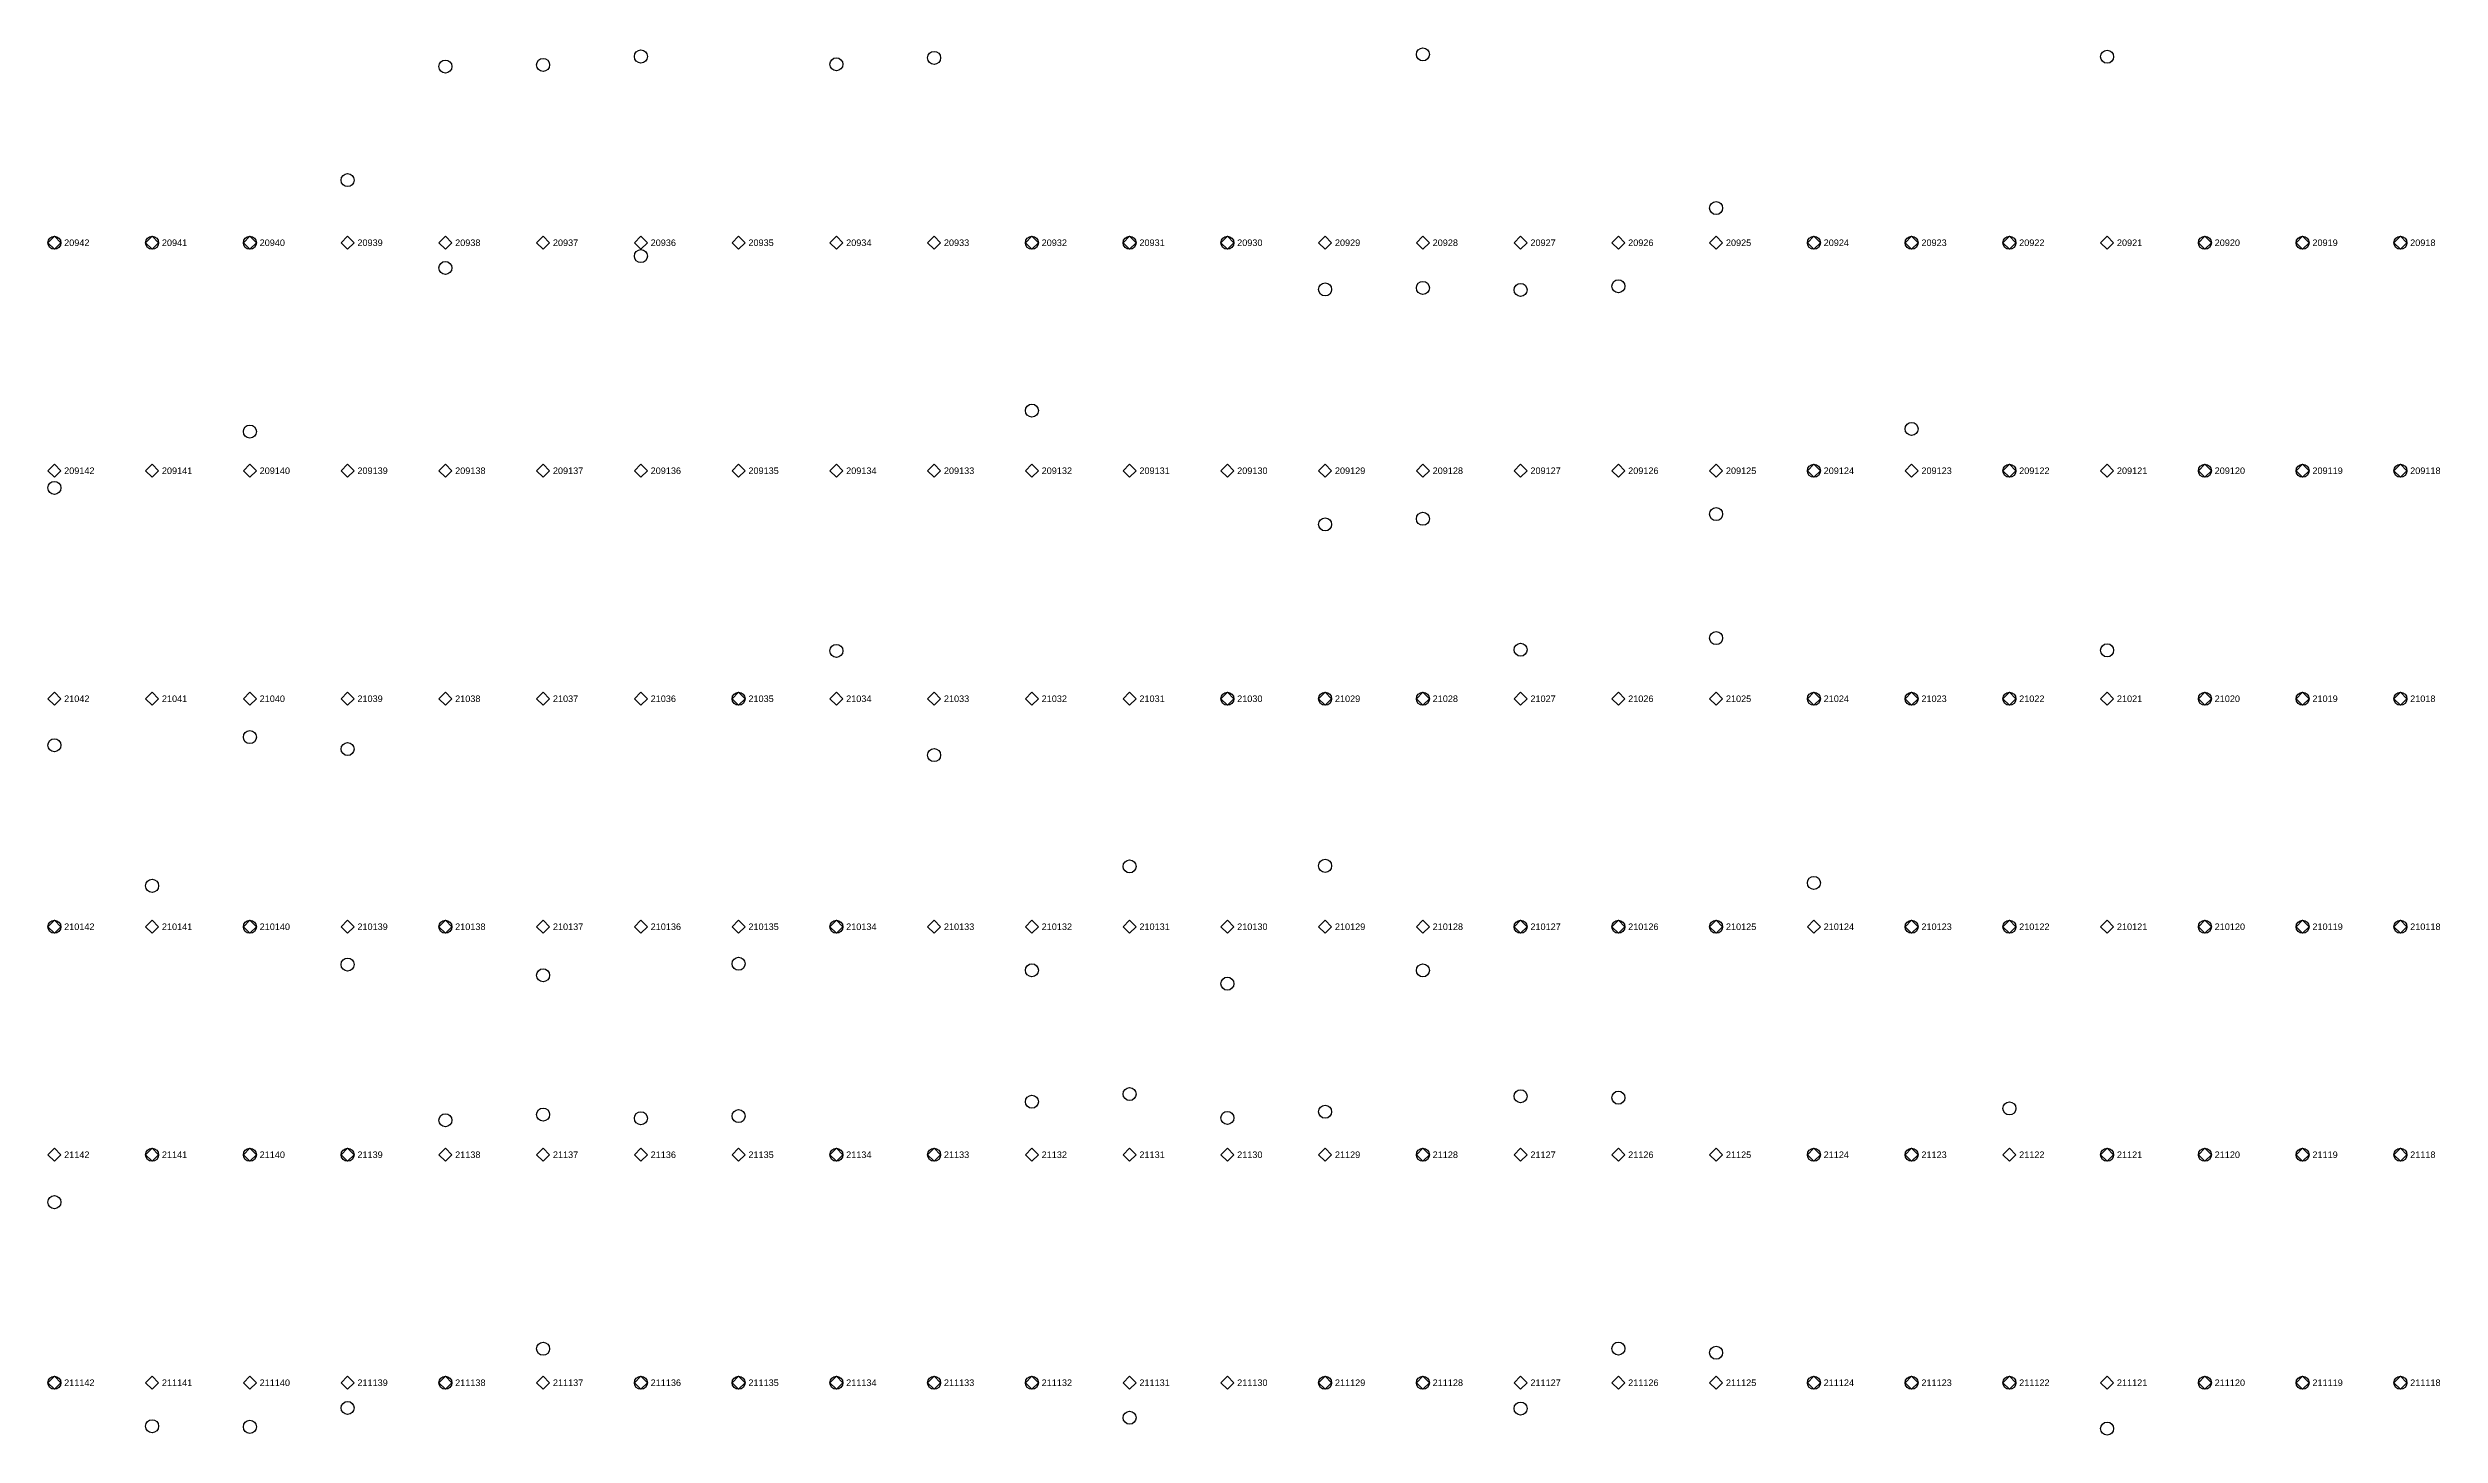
# Model space of a CAD drawing. Extents: x -5 to 376, y -217 to 241.
# Drawn here: x 186.7 to 280, y 18.8 to 72.9 of the extents above; entities that cross this region are included whole.
import ezdxf

# ---------------------------------------------------------------- set-up
doc = ezdxf.new("R2010")
doc.units = 0
for name, color, linetype in [('FIXTURE_INTERFACE_PIN', 4, 'CONTINUOUS'), ('GROUND_INTERFACE_PIN', 6, 'CONTINUOUS'), ('TESTER_INTERFACE_PIN', 144, 'CONTINUOUS'), ('TESTER_INTERFACE_PIN_LABEL', 144, 'CONTINUOUS')]:
    doc.layers.add(name, color=color, linetype=linetype)
doc.styles.get("Standard").update_dxf_attribs({"font": 'arial.ttf'})

msp = doc.modelspace()

# ---------------------------------------------------------------- linework, layer by layer
at = {"layer": 'FIXTURE_INTERFACE_PIN'}
for centre in [(209.83194, 72.60336), (221.26194, 72.55002), (240.31194, 72.68718), (266.98194, 72.59574), (202.21194, 72.2122), (206.02194, 72.2757), (217.45194, 72.29856), (251.74194, 66.69532), (186.97194, 65.3415), (190.78194, 65.3415), (225.07194, 65.3415), (228.88194, 65.3415), (232.69194, 65.3415), (255.55194, 65.3415), (259.36194, 65.3415), (263.17194, 65.3415), (278.41194, 65.3415), (202.21194, 64.35852), (209.83194, 64.8208), (236.50194, 63.52032), (240.31194, 63.58128), (244.12194, 63.50254), (247.93194, 63.64478), (225.07194, 58.79592), (259.36194, 58.08218), (186.97194, 55.78348), (255.55194, 56.4515), (263.17194, 56.4515), (278.41194, 56.4515), (251.74194, 54.75986), (236.50194, 54.36108), (240.31194, 54.57698), (217.45194, 49.4284), (244.12194, 49.47412), (251.74194, 49.92624), (266.98194, 49.44872), (213.64194, 47.5615), (232.69194, 47.5615), (236.50194, 47.5615), (240.31194, 47.5615), (255.55194, 47.5615), (259.36194, 47.5615), (263.17194, 47.5615), (278.41194, 47.5615), (186.97194, 45.74794), (221.26194, 45.36186), (228.88194, 41.02608), (236.50194, 41.0464), (190.78194, 40.26662), (255.55194, 40.38092), (186.97194, 38.6715), (202.21194, 38.6715), (217.45194, 38.6715), (244.12194, 38.6715), (247.93194, 38.6715), (251.74194, 38.6715), (259.36194, 38.6715), (263.17194, 38.6715), (278.41194, 38.6715), (213.64194, 37.22878), (206.02194, 36.77666), (225.07194, 36.97224), (232.69194, 36.45154), (240.31194, 36.9697), (225.07194, 31.84906), (228.88194, 32.14878), (236.50194, 31.46044), (244.12194, 32.06242), (247.93194, 32.00654), (263.17194, 31.58744), (202.21194, 31.12516), (206.02194, 31.34614), (209.83194, 31.2039), (213.64194, 31.28772), (232.69194, 31.2166), (190.78194, 29.7815), (217.45194, 29.7815), (221.26194, 29.7815), (240.31194, 29.7815), (255.55194, 29.7815), (259.36194, 29.7815), (266.98194, 29.7815), (278.41194, 29.7815), (186.97194, 27.93238), (206.02194, 22.21484), (247.93194, 22.22246), (251.74194, 22.06244), (186.97194, 20.8915), (202.21194, 20.8915), (209.83194, 20.8915), (213.64194, 20.8915), (217.45194, 20.8915), (221.26194, 20.8915), (225.07194, 20.8915), (236.50194, 20.8915), (240.31194, 20.8915), (255.55194, 20.8915), (259.36194, 20.8915), (263.17194, 20.8915), (278.41194, 20.8915), (228.88194, 19.52752), (244.12194, 19.88566), (190.78194, 19.19732), (266.98194, 19.1008)]:
    msp.add_circle(centre, 0.254, dxfattribs=at)
at = {"layer": 'GROUND_INTERFACE_PIN'}
for centre in [(198.40194, 67.78244), (194.59194, 65.3415), (270.79194, 65.3415), (274.60194, 65.3415), (194.59194, 57.97804), (270.79194, 56.4515), (274.60194, 56.4515), (270.79194, 47.5615), (274.60194, 47.5615), (194.59194, 46.06544), (198.40194, 45.60062), (194.59194, 38.6715), (270.79194, 38.6715), (274.60194, 38.6715), (198.40194, 37.1983), (194.59194, 29.7815), (198.40194, 29.7815), (270.79194, 29.7815), (274.60194, 29.7815), (270.79194, 20.8915), (274.60194, 20.8915), (198.40194, 19.90852), (194.59194, 19.17192)]:
    msp.add_circle(centre, 0.254, dxfattribs=at)
at = {"layer": 'TESTER_INTERFACE_PIN'}
for p, q in [((186.97194, 65.5955), (186.71794, 65.3415)), ((186.71794, 65.3415), (186.97194, 65.0875)), ((187.22594, 65.3415), (186.97194, 65.5955)), ((186.97194, 65.0875), (187.22594, 65.3415)), ((190.78194, 65.5955), (190.52794, 65.3415)), ((190.52794, 65.3415), (190.78194, 65.0875)), ((191.03594, 65.3415), (190.78194, 65.5955)), ((190.78194, 65.0875), (191.03594, 65.3415)), ((194.59194, 65.5955), (194.33794, 65.3415)), ((194.33794, 65.3415), (194.59194, 65.0875)), ((194.84594, 65.3415), (194.59194, 65.5955)), ((194.59194, 65.0875), (194.84594, 65.3415)), ((198.40194, 65.5955), (198.14794, 65.3415)), ((198.14794, 65.3415), (198.40194, 65.0875)), ((198.65594, 65.3415), (198.40194, 65.5955)), ((198.40194, 65.0875), (198.65594, 65.3415)), ((202.21194, 65.5955), (201.95794, 65.3415)), ((201.95794, 65.3415), (202.21194, 65.0875)), ((202.46594, 65.3415), (202.21194, 65.5955)), ((202.21194, 65.0875), (202.46594, 65.3415)), ((206.02194, 65.5955), (205.76794, 65.3415)), ((205.76794, 65.3415), (206.02194, 65.0875)), ((206.27594, 65.3415), (206.02194, 65.5955)), ((206.02194, 65.0875), (206.27594, 65.3415)), ((209.83194, 65.5955), (209.57794, 65.3415)), ((209.57794, 65.3415), (209.83194, 65.0875)), ((210.08594, 65.3415), (209.83194, 65.5955)), ((209.83194, 65.0875), (210.08594, 65.3415)), ((213.64194, 65.5955), (213.38794, 65.3415)), ((213.38794, 65.3415), (213.64194, 65.0875)), ((213.89594, 65.3415), (213.64194, 65.5955)), ((213.64194, 65.0875), (213.89594, 65.3415)), ((217.45194, 65.5955), (217.19794, 65.3415)), ((217.19794, 65.3415), (217.45194, 65.0875)), ((217.70594, 65.3415), (217.45194, 65.5955)), ((217.45194, 65.0875), (217.70594, 65.3415)), ((221.26194, 65.5955), (221.00794, 65.3415)), ((221.00794, 65.3415), (221.26194, 65.0875)), ((221.51594, 65.3415), (221.26194, 65.5955)), ((221.26194, 65.0875), (221.51594, 65.3415)), ((225.07194, 65.5955), (224.81794, 65.3415)), ((224.81794, 65.3415), (225.07194, 65.0875)), ((225.32594, 65.3415), (225.07194, 65.5955)), ((225.07194, 65.0875), (225.32594, 65.3415)), ((228.88194, 65.5955), (228.62794, 65.3415)), ((228.62794, 65.3415), (228.88194, 65.0875)), ((229.13594, 65.3415), (228.88194, 65.5955)), ((228.88194, 65.0875), (229.13594, 65.3415)), ((232.69194, 65.5955), (232.43794, 65.3415)), ((232.43794, 65.3415), (232.69194, 65.0875)), ((232.94594, 65.3415), (232.69194, 65.5955)), ((232.69194, 65.0875), (232.94594, 65.3415)), ((236.50194, 65.5955), (236.24794, 65.3415)), ((236.24794, 65.3415), (236.50194, 65.0875)), ((236.75594, 65.3415), (236.50194, 65.5955)), ((236.50194, 65.0875), (236.75594, 65.3415)), ((240.31194, 65.5955), (240.05794, 65.3415)), ((240.05794, 65.3415), (240.31194, 65.0875)), ((240.56594, 65.3415), (240.31194, 65.5955)), ((240.31194, 65.0875), (240.56594, 65.3415)), ((244.12194, 65.5955), (243.86794, 65.3415)), ((243.86794, 65.3415), (244.12194, 65.0875)), ((244.37594, 65.3415), (244.12194, 65.5955)), ((244.12194, 65.0875), (244.37594, 65.3415)), ((247.93194, 65.5955), (247.67794, 65.3415)), ((247.67794, 65.3415), (247.93194, 65.0875)), ((248.18594, 65.3415), (247.93194, 65.5955)), ((247.93194, 65.0875), (248.18594, 65.3415)), ((251.74194, 65.5955), (251.48794, 65.3415)), ((251.48794, 65.3415), (251.74194, 65.0875)), ((251.99594, 65.3415), (251.74194, 65.5955)), ((251.74194, 65.0875), (251.99594, 65.3415)), ((255.55194, 65.5955), (255.29794, 65.3415)), ((255.29794, 65.3415), (255.55194, 65.0875)), ((255.80594, 65.3415), (255.55194, 65.5955)), ((255.55194, 65.0875), (255.80594, 65.3415)), ((259.36194, 65.5955), (259.10794, 65.3415)), ((259.10794, 65.3415), (259.36194, 65.0875)), ((259.61594, 65.3415), (259.36194, 65.5955)), ((259.36194, 65.0875), (259.61594, 65.3415)), ((263.17194, 65.5955), (262.91794, 65.3415)), ((262.91794, 65.3415), (263.17194, 65.0875)), ((263.42594, 65.3415), (263.17194, 65.5955)), ((263.17194, 65.0875), (263.42594, 65.3415)), ((266.98194, 65.5955), (266.72794, 65.3415)), ((266.72794, 65.3415), (266.98194, 65.0875)), ((267.23594, 65.3415), (266.98194, 65.5955)), ((266.98194, 65.0875), (267.23594, 65.3415)), ((270.79194, 65.5955), (270.53794, 65.3415)), ((270.53794, 65.3415), (270.79194, 65.0875)), ((271.04594, 65.3415), (270.79194, 65.5955)), ((270.79194, 65.0875), (271.04594, 65.3415)), ((274.60194, 65.5955), (274.34794, 65.3415)), ((274.34794, 65.3415), (274.60194, 65.0875)), ((274.85594, 65.3415), (274.60194, 65.5955)), ((274.60194, 65.0875), (274.85594, 65.3415)), ((278.41194, 65.5955), (278.15794, 65.3415)), ((278.15794, 65.3415), (278.41194, 65.0875)), ((278.66594, 65.3415), (278.41194, 65.5955)), ((278.41194, 65.0875), (278.66594, 65.3415)), ((186.97194, 56.7055), (186.71794, 56.4515)), ((186.71794, 56.4515), (186.97194, 56.1975)), ((187.22594, 56.4515), (186.97194, 56.7055)), ((186.97194, 56.1975), (187.22594, 56.4515)), ((190.78194, 56.7055), (190.52794, 56.4515)), ((190.52794, 56.4515), (190.78194, 56.1975)), ((191.03594, 56.4515), (190.78194, 56.7055)), ((190.78194, 56.1975), (191.03594, 56.4515)), ((194.59194, 56.7055), (194.33794, 56.4515)), ((194.33794, 56.4515), (194.59194, 56.1975)), ((194.84594, 56.4515), (194.59194, 56.7055)), ((194.59194, 56.1975), (194.84594, 56.4515)), ((198.40194, 56.7055), (198.14794, 56.4515)), ((198.14794, 56.4515), (198.40194, 56.1975)), ((198.65594, 56.4515), (198.40194, 56.7055)), ((198.40194, 56.1975), (198.65594, 56.4515)), ((202.21194, 56.7055), (201.95794, 56.4515)), ((201.95794, 56.4515), (202.21194, 56.1975)), ((202.46594, 56.4515), (202.21194, 56.7055)), ((202.21194, 56.1975), (202.46594, 56.4515)), ((206.02194, 56.7055), (205.76794, 56.4515)), ((205.76794, 56.4515), (206.02194, 56.1975)), ((206.27594, 56.4515), (206.02194, 56.7055)), ((206.02194, 56.1975), (206.27594, 56.4515)), ((209.83194, 56.7055), (209.57794, 56.4515)), ((209.57794, 56.4515), (209.83194, 56.1975)), ((210.08594, 56.4515), (209.83194, 56.7055)), ((209.83194, 56.1975), (210.08594, 56.4515)), ((213.64194, 56.7055), (213.38794, 56.4515)), ((213.38794, 56.4515), (213.64194, 56.1975)), ((213.89594, 56.4515), (213.64194, 56.7055)), ((213.64194, 56.1975), (213.89594, 56.4515)), ((217.45194, 56.7055), (217.19794, 56.4515)), ((217.19794, 56.4515), (217.45194, 56.1975)), ((217.70594, 56.4515), (217.45194, 56.7055)), ((217.45194, 56.1975), (217.70594, 56.4515)), ((221.26194, 56.7055), (221.00794, 56.4515)), ((221.00794, 56.4515), (221.26194, 56.1975)), ((221.51594, 56.4515), (221.26194, 56.7055)), ((221.26194, 56.1975), (221.51594, 56.4515)), ((225.07194, 56.7055), (224.81794, 56.4515)), ((224.81794, 56.4515), (225.07194, 56.1975)), ((225.32594, 56.4515), (225.07194, 56.7055)), ((225.07194, 56.1975), (225.32594, 56.4515)), ((228.88194, 56.7055), (228.62794, 56.4515)), ((228.62794, 56.4515), (228.88194, 56.1975)), ((229.13594, 56.4515), (228.88194, 56.7055)), ((228.88194, 56.1975), (229.13594, 56.4515)), ((232.69194, 56.7055), (232.43794, 56.4515)), ((232.43794, 56.4515), (232.69194, 56.1975)), ((232.94594, 56.4515), (232.69194, 56.7055)), ((232.69194, 56.1975), (232.94594, 56.4515)), ((236.50194, 56.7055), (236.24794, 56.4515)), ((236.24794, 56.4515), (236.50194, 56.1975)), ((236.75594, 56.4515), (236.50194, 56.7055)), ((236.50194, 56.1975), (236.75594, 56.4515)), ((240.31194, 56.7055), (240.05794, 56.4515)), ((240.05794, 56.4515), (240.31194, 56.1975)), ((240.56594, 56.4515), (240.31194, 56.7055)), ((240.31194, 56.1975), (240.56594, 56.4515)), ((244.12194, 56.7055), (243.86794, 56.4515)), ((243.86794, 56.4515), (244.12194, 56.1975)), ((244.37594, 56.4515), (244.12194, 56.7055)), ((244.12194, 56.1975), (244.37594, 56.4515)), ((247.93194, 56.7055), (247.67794, 56.4515)), ((247.67794, 56.4515), (247.93194, 56.1975)), ((248.18594, 56.4515), (247.93194, 56.7055)), ((247.93194, 56.1975), (248.18594, 56.4515)), ((251.74194, 56.7055), (251.48794, 56.4515)), ((251.48794, 56.4515), (251.74194, 56.1975)), ((251.99594, 56.4515), (251.74194, 56.7055)), ((251.74194, 56.1975), (251.99594, 56.4515)), ((255.55194, 56.7055), (255.29794, 56.4515)), ((255.29794, 56.4515), (255.55194, 56.1975)), ((255.80594, 56.4515), (255.55194, 56.7055)), ((255.55194, 56.1975), (255.80594, 56.4515)), ((259.36194, 56.7055), (259.10794, 56.4515)), ((259.10794, 56.4515), (259.36194, 56.1975)), ((259.61594, 56.4515), (259.36194, 56.7055)), ((259.36194, 56.1975), (259.61594, 56.4515)), ((263.17194, 56.7055), (262.91794, 56.4515)), ((262.91794, 56.4515), (263.17194, 56.1975)), ((263.42594, 56.4515), (263.17194, 56.7055)), ((263.17194, 56.1975), (263.42594, 56.4515)), ((266.98194, 56.7055), (266.72794, 56.4515)), ((266.72794, 56.4515), (266.98194, 56.1975)), ((267.23594, 56.4515), (266.98194, 56.7055)), ((266.98194, 56.1975), (267.23594, 56.4515)), ((270.79194, 56.7055), (270.53794, 56.4515)), ((270.53794, 56.4515), (270.79194, 56.1975)), ((271.04594, 56.4515), (270.79194, 56.7055)), ((270.79194, 56.1975), (271.04594, 56.4515)), ((274.60194, 56.7055), (274.34794, 56.4515)), ((274.34794, 56.4515), (274.60194, 56.1975)), ((274.85594, 56.4515), (274.60194, 56.7055)), ((274.60194, 56.1975), (274.85594, 56.4515)), ((278.41194, 56.7055), (278.15794, 56.4515)), ((278.15794, 56.4515), (278.41194, 56.1975)), ((278.66594, 56.4515), (278.41194, 56.7055)), ((278.41194, 56.1975), (278.66594, 56.4515)), ((186.97194, 47.8155), (186.71794, 47.5615)), ((186.71794, 47.5615), (186.97194, 47.3075)), ((187.22594, 47.5615), (186.97194, 47.8155)), ((186.97194, 47.3075), (187.22594, 47.5615)), ((190.78194, 47.8155), (190.52794, 47.5615)), ((190.52794, 47.5615), (190.78194, 47.3075)), ((191.03594, 47.5615), (190.78194, 47.8155)), ((190.78194, 47.3075), (191.03594, 47.5615)), ((194.59194, 47.8155), (194.33794, 47.5615)), ((194.33794, 47.5615), (194.59194, 47.3075)), ((194.84594, 47.5615), (194.59194, 47.8155)), ((194.59194, 47.3075), (194.84594, 47.5615)), ((198.40194, 47.8155), (198.14794, 47.5615)), ((198.14794, 47.5615), (198.40194, 47.3075)), ((198.65594, 47.5615), (198.40194, 47.8155)), ((198.40194, 47.3075), (198.65594, 47.5615)), ((202.21194, 47.8155), (201.95794, 47.5615)), ((201.95794, 47.5615), (202.21194, 47.3075)), ((202.46594, 47.5615), (202.21194, 47.8155)), ((202.21194, 47.3075), (202.46594, 47.5615)), ((206.02194, 47.8155), (205.76794, 47.5615)), ((205.76794, 47.5615), (206.02194, 47.3075)), ((206.27594, 47.5615), (206.02194, 47.8155)), ((206.02194, 47.3075), (206.27594, 47.5615)), ((209.83194, 47.8155), (209.57794, 47.5615)), ((209.57794, 47.5615), (209.83194, 47.3075)), ((210.08594, 47.5615), (209.83194, 47.8155)), ((209.83194, 47.3075), (210.08594, 47.5615)), ((213.64194, 47.8155), (213.38794, 47.5615)), ((213.38794, 47.5615), (213.64194, 47.3075)), ((213.89594, 47.5615), (213.64194, 47.8155)), ((213.64194, 47.3075), (213.89594, 47.5615)), ((217.45194, 47.8155), (217.19794, 47.5615)), ((217.19794, 47.5615), (217.45194, 47.3075)), ((217.70594, 47.5615), (217.45194, 47.8155)), ((217.45194, 47.3075), (217.70594, 47.5615)), ((221.26194, 47.8155), (221.00794, 47.5615)), ((221.00794, 47.5615), (221.26194, 47.3075)), ((221.51594, 47.5615), (221.26194, 47.8155)), ((221.26194, 47.3075), (221.51594, 47.5615)), ((225.07194, 47.8155), (224.81794, 47.5615)), ((224.81794, 47.5615), (225.07194, 47.3075)), ((225.32594, 47.5615), (225.07194, 47.8155)), ((225.07194, 47.3075), (225.32594, 47.5615)), ((228.88194, 47.8155), (228.62794, 47.5615)), ((228.62794, 47.5615), (228.88194, 47.3075)), ((229.13594, 47.5615), (228.88194, 47.8155)), ((228.88194, 47.3075), (229.13594, 47.5615)), ((232.69194, 47.8155), (232.43794, 47.5615)), ((232.43794, 47.5615), (232.69194, 47.3075)), ((232.94594, 47.5615), (232.69194, 47.8155)), ((232.69194, 47.3075), (232.94594, 47.5615)), ((236.50194, 47.8155), (236.24794, 47.5615)), ((236.24794, 47.5615), (236.50194, 47.3075)), ((236.75594, 47.5615), (236.50194, 47.8155)), ((236.50194, 47.3075), (236.75594, 47.5615)), ((240.31194, 47.8155), (240.05794, 47.5615)), ((240.05794, 47.5615), (240.31194, 47.3075)), ((240.56594, 47.5615), (240.31194, 47.8155)), ((240.31194, 47.3075), (240.56594, 47.5615)), ((244.12194, 47.8155), (243.86794, 47.5615)), ((243.86794, 47.5615), (244.12194, 47.3075)), ((244.37594, 47.5615), (244.12194, 47.8155)), ((244.12194, 47.3075), (244.37594, 47.5615)), ((247.93194, 47.8155), (247.67794, 47.5615)), ((247.67794, 47.5615), (247.93194, 47.3075)), ((248.18594, 47.5615), (247.93194, 47.8155)), ((247.93194, 47.3075), (248.18594, 47.5615)), ((251.74194, 47.8155), (251.48794, 47.5615)), ((251.48794, 47.5615), (251.74194, 47.3075)), ((251.99594, 47.5615), (251.74194, 47.8155)), ((251.74194, 47.3075), (251.99594, 47.5615)), ((255.55194, 47.8155), (255.29794, 47.5615)), ((255.29794, 47.5615), (255.55194, 47.3075)), ((255.80594, 47.5615), (255.55194, 47.8155)), ((255.55194, 47.3075), (255.80594, 47.5615)), ((259.36194, 47.8155), (259.10794, 47.5615)), ((259.10794, 47.5615), (259.36194, 47.3075)), ((259.61594, 47.5615), (259.36194, 47.8155)), ((259.36194, 47.3075), (259.61594, 47.5615)), ((263.17194, 47.8155), (262.91794, 47.5615)), ((262.91794, 47.5615), (263.17194, 47.3075)), ((263.42594, 47.5615), (263.17194, 47.8155)), ((263.17194, 47.3075), (263.42594, 47.5615)), ((266.98194, 47.8155), (266.72794, 47.5615)), ((266.72794, 47.5615), (266.98194, 47.3075)), ((267.23594, 47.5615), (266.98194, 47.8155)), ((266.98194, 47.3075), (267.23594, 47.5615)), ((270.79194, 47.8155), (270.53794, 47.5615)), ((270.53794, 47.5615), (270.79194, 47.3075)), ((271.04594, 47.5615), (270.79194, 47.8155)), ((270.79194, 47.3075), (271.04594, 47.5615)), ((274.60194, 47.8155), (274.34794, 47.5615)), ((274.34794, 47.5615), (274.60194, 47.3075)), ((274.85594, 47.5615), (274.60194, 47.8155)), ((274.60194, 47.3075), (274.85594, 47.5615)), ((278.41194, 47.8155), (278.15794, 47.5615)), ((278.15794, 47.5615), (278.41194, 47.3075)), ((278.66594, 47.5615), (278.41194, 47.8155)), ((278.41194, 47.3075), (278.66594, 47.5615)), ((186.97194, 38.9255), (186.71794, 38.6715)), ((186.71794, 38.6715), (186.97194, 38.4175)), ((187.22594, 38.6715), (186.97194, 38.9255)), ((186.97194, 38.4175), (187.22594, 38.6715)), ((190.78194, 38.9255), (190.52794, 38.6715)), ((190.52794, 38.6715), (190.78194, 38.4175)), ((191.03594, 38.6715), (190.78194, 38.9255)), ((190.78194, 38.4175), (191.03594, 38.6715)), ((194.59194, 38.9255), (194.33794, 38.6715)), ((194.33794, 38.6715), (194.59194, 38.4175)), ((194.84594, 38.6715), (194.59194, 38.9255)), ((194.59194, 38.4175), (194.84594, 38.6715)), ((198.40194, 38.9255), (198.14794, 38.6715)), ((198.14794, 38.6715), (198.40194, 38.4175)), ((198.65594, 38.6715), (198.40194, 38.9255)), ((198.40194, 38.4175), (198.65594, 38.6715)), ((202.21194, 38.9255), (201.95794, 38.6715)), ((201.95794, 38.6715), (202.21194, 38.4175)), ((202.46594, 38.6715), (202.21194, 38.9255)), ((202.21194, 38.4175), (202.46594, 38.6715)), ((206.02194, 38.9255), (205.76794, 38.6715)), ((205.76794, 38.6715), (206.02194, 38.4175)), ((206.27594, 38.6715), (206.02194, 38.9255)), ((206.02194, 38.4175), (206.27594, 38.6715)), ((209.83194, 38.9255), (209.57794, 38.6715)), ((209.57794, 38.6715), (209.83194, 38.4175)), ((210.08594, 38.6715), (209.83194, 38.9255)), ((209.83194, 38.4175), (210.08594, 38.6715)), ((213.64194, 38.9255), (213.38794, 38.6715)), ((213.38794, 38.6715), (213.64194, 38.4175)), ((213.89594, 38.6715), (213.64194, 38.9255)), ((213.64194, 38.4175), (213.89594, 38.6715)), ((217.45194, 38.9255), (217.19794, 38.6715)), ((217.19794, 38.6715), (217.45194, 38.4175)), ((217.70594, 38.6715), (217.45194, 38.9255)), ((217.45194, 38.4175), (217.70594, 38.6715)), ((221.26194, 38.9255), (221.00794, 38.6715)), ((221.00794, 38.6715), (221.26194, 38.4175)), ((221.51594, 38.6715), (221.26194, 38.9255)), ((221.26194, 38.4175), (221.51594, 38.6715)), ((225.07194, 38.9255), (224.81794, 38.6715)), ((224.81794, 38.6715), (225.07194, 38.4175)), ((225.32594, 38.6715), (225.07194, 38.9255)), ((225.07194, 38.4175), (225.32594, 38.6715)), ((228.88194, 38.9255), (228.62794, 38.6715)), ((228.62794, 38.6715), (228.88194, 38.4175)), ((229.13594, 38.6715), (228.88194, 38.9255)), ((228.88194, 38.4175), (229.13594, 38.6715)), ((232.69194, 38.9255), (232.43794, 38.6715)), ((232.43794, 38.6715), (232.69194, 38.4175)), ((232.94594, 38.6715), (232.69194, 38.9255)), ((232.69194, 38.4175), (232.94594, 38.6715)), ((236.50194, 38.9255), (236.24794, 38.6715)), ((236.24794, 38.6715), (236.50194, 38.4175)), ((236.75594, 38.6715), (236.50194, 38.9255)), ((236.50194, 38.4175), (236.75594, 38.6715)), ((240.31194, 38.9255), (240.05794, 38.6715)), ((240.05794, 38.6715), (240.31194, 38.4175)), ((240.56594, 38.6715), (240.31194, 38.9255)), ((240.31194, 38.4175), (240.56594, 38.6715)), ((244.12194, 38.9255), (243.86794, 38.6715)), ((243.86794, 38.6715), (244.12194, 38.4175)), ((244.37594, 38.6715), (244.12194, 38.9255)), ((244.12194, 38.4175), (244.37594, 38.6715)), ((247.93194, 38.9255), (247.67794, 38.6715)), ((247.67794, 38.6715), (247.93194, 38.4175)), ((248.18594, 38.6715), (247.93194, 38.9255)), ((247.93194, 38.4175), (248.18594, 38.6715)), ((251.74194, 38.9255), (251.48794, 38.6715)), ((251.48794, 38.6715), (251.74194, 38.4175)), ((251.99594, 38.6715), (251.74194, 38.9255)), ((251.74194, 38.4175), (251.99594, 38.6715)), ((255.55194, 38.9255), (255.29794, 38.6715)), ((255.29794, 38.6715), (255.55194, 38.4175)), ((255.80594, 38.6715), (255.55194, 38.9255)), ((255.55194, 38.4175), (255.80594, 38.6715)), ((259.36194, 38.9255), (259.10794, 38.6715)), ((259.10794, 38.6715), (259.36194, 38.4175)), ((259.61594, 38.6715), (259.36194, 38.9255)), ((259.36194, 38.4175), (259.61594, 38.6715)), ((263.17194, 38.9255), (262.91794, 38.6715)), ((262.91794, 38.6715), (263.17194, 38.4175)), ((263.42594, 38.6715), (263.17194, 38.9255)), ((263.17194, 38.4175), (263.42594, 38.6715)), ((266.98194, 38.9255), (266.72794, 38.6715)), ((266.72794, 38.6715), (266.98194, 38.4175)), ((267.23594, 38.6715), (266.98194, 38.9255)), ((266.98194, 38.4175), (267.23594, 38.6715)), ((270.79194, 38.9255), (270.53794, 38.6715)), ((270.53794, 38.6715), (270.79194, 38.4175)), ((271.04594, 38.6715), (270.79194, 38.9255)), ((270.79194, 38.4175), (271.04594, 38.6715)), ((274.60194, 38.9255), (274.34794, 38.6715)), ((274.34794, 38.6715), (274.60194, 38.4175)), ((274.85594, 38.6715), (274.60194, 38.9255)), ((274.60194, 38.4175), (274.85594, 38.6715)), ((278.41194, 38.9255), (278.15794, 38.6715)), ((278.15794, 38.6715), (278.41194, 38.4175)), ((278.66594, 38.6715), (278.41194, 38.9255)), ((278.41194, 38.4175), (278.66594, 38.6715)), ((186.97194, 30.0355), (186.71794, 29.7815)), ((187.22594, 29.7815), (186.97194, 30.0355)), ((190.78194, 30.0355), (190.52794, 29.7815)), ((191.03594, 29.7815), (190.78194, 30.0355)), ((194.59194, 30.0355), (194.33794, 29.7815)), ((194.84594, 29.7815), (194.59194, 30.0355)), ((198.40194, 30.0355), (198.14794, 29.7815)), ((198.65594, 29.7815), (198.40194, 30.0355)), ((202.21194, 30.0355), (201.95794, 29.7815)), ((202.46594, 29.7815), (202.21194, 30.0355)), ((206.02194, 30.0355), (205.76794, 29.7815)), ((206.27594, 29.7815), (206.02194, 30.0355)), ((209.83194, 30.0355), (209.57794, 29.7815)), ((210.08594, 29.7815), (209.83194, 30.0355)), ((213.64194, 30.0355), (213.38794, 29.7815)), ((213.89594, 29.7815), (213.64194, 30.0355)), ((217.45194, 30.0355), (217.19794, 29.7815)), ((217.70594, 29.7815), (217.45194, 30.0355)), ((221.26194, 30.0355), (221.00794, 29.7815)), ((221.51594, 29.7815), (221.26194, 30.0355)), ((225.07194, 30.0355), (224.81794, 29.7815)), ((225.32594, 29.7815), (225.07194, 30.0355)), ((228.88194, 30.0355), (228.62794, 29.7815)), ((229.13594, 29.7815), (228.88194, 30.0355)), ((232.69194, 30.0355), (232.43794, 29.7815)), ((232.94594, 29.7815), (232.69194, 30.0355)), ((236.50194, 30.0355), (236.24794, 29.7815)), ((236.75594, 29.7815), (236.50194, 30.0355)), ((240.31194, 30.0355), (240.05794, 29.7815)), ((240.56594, 29.7815), (240.31194, 30.0355)), ((244.12194, 30.0355), (243.86794, 29.7815)), ((244.37594, 29.7815), (244.12194, 30.0355)), ((247.93194, 30.0355), (247.67794, 29.7815)), ((248.18594, 29.7815), (247.93194, 30.0355)), ((251.74194, 30.0355), (251.48794, 29.7815)), ((251.99594, 29.7815), (251.74194, 30.0355)), ((255.55194, 30.0355), (255.29794, 29.7815)), ((255.80594, 29.7815), (255.55194, 30.0355)), ((259.36194, 30.0355), (259.10794, 29.7815)), ((259.61594, 29.7815), (259.36194, 30.0355)), ((263.17194, 30.0355), (262.91794, 29.7815)), ((263.42594, 29.7815), (263.17194, 30.0355)), ((266.98194, 30.0355), (266.72794, 29.7815)), ((267.23594, 29.7815), (266.98194, 30.0355)), ((270.79194, 30.0355), (270.53794, 29.7815)), ((271.04594, 29.7815), (270.79194, 30.0355)), ((274.60194, 30.0355), (274.34794, 29.7815)), ((274.85594, 29.7815), (274.60194, 30.0355)), ((278.41194, 30.0355), (278.15794, 29.7815)), ((278.66594, 29.7815), (278.41194, 30.0355)), ((186.71794, 29.7815), (186.97194, 29.5275)), ((186.97194, 29.5275), (187.22594, 29.7815)), ((190.52794, 29.7815), (190.78194, 29.5275)), ((190.78194, 29.5275), (191.03594, 29.7815)), ((194.33794, 29.7815), (194.59194, 29.5275)), ((194.59194, 29.5275), (194.84594, 29.7815)), ((198.14794, 29.7815), (198.40194, 29.5275)), ((198.40194, 29.5275), (198.65594, 29.7815)), ((201.95794, 29.7815), (202.21194, 29.5275)), ((202.21194, 29.5275), (202.46594, 29.7815)), ((205.76794, 29.7815), (206.02194, 29.5275)), ((206.02194, 29.5275), (206.27594, 29.7815)), ((209.57794, 29.7815), (209.83194, 29.5275)), ((209.83194, 29.5275), (210.08594, 29.7815)), ((213.38794, 29.7815), (213.64194, 29.5275)), ((213.64194, 29.5275), (213.89594, 29.7815)), ((217.19794, 29.7815), (217.45194, 29.5275)), ((217.45194, 29.5275), (217.70594, 29.7815)), ((221.00794, 29.7815), (221.26194, 29.5275)), ((221.26194, 29.5275), (221.51594, 29.7815)), ((224.81794, 29.7815), (225.07194, 29.5275)), ((225.07194, 29.5275), (225.32594, 29.7815)), ((228.62794, 29.7815), (228.88194, 29.5275)), ((228.88194, 29.5275), (229.13594, 29.7815)), ((232.43794, 29.7815), (232.69194, 29.5275)), ((232.69194, 29.5275), (232.94594, 29.7815)), ((236.24794, 29.7815), (236.50194, 29.5275)), ((236.50194, 29.5275), (236.75594, 29.7815)), ((240.05794, 29.7815), (240.31194, 29.5275)), ((240.31194, 29.5275), (240.56594, 29.7815)), ((243.86794, 29.7815), (244.12194, 29.5275)), ((244.12194, 29.5275), (244.37594, 29.7815)), ((247.67794, 29.7815), (247.93194, 29.5275)), ((247.93194, 29.5275), (248.18594, 29.7815)), ((251.48794, 29.7815), (251.74194, 29.5275)), ((251.74194, 29.5275), (251.99594, 29.7815)), ((255.29794, 29.7815), (255.55194, 29.5275)), ((255.55194, 29.5275), (255.80594, 29.7815)), ((259.10794, 29.7815), (259.36194, 29.5275)), ((259.36194, 29.5275), (259.61594, 29.7815)), ((262.91794, 29.7815), (263.17194, 29.5275)), ((263.17194, 29.5275), (263.42594, 29.7815)), ((266.72794, 29.7815), (266.98194, 29.5275)), ((266.98194, 29.5275), (267.23594, 29.7815)), ((270.53794, 29.7815), (270.79194, 29.5275)), ((270.79194, 29.5275), (271.04594, 29.7815)), ((274.34794, 29.7815), (274.60194, 29.5275)), ((274.60194, 29.5275), (274.85594, 29.7815)), ((278.15794, 29.7815), (278.41194, 29.5275)), ((278.41194, 29.5275), (278.66594, 29.7815)), ((186.97194, 21.1455), (186.71794, 20.8915)), ((186.71794, 20.8915), (186.97194, 20.6375)), ((187.22594, 20.8915), (186.97194, 21.1455)), ((186.97194, 20.6375), (187.22594, 20.8915)), ((190.78194, 21.1455), (190.52794, 20.8915)), ((190.52794, 20.8915), (190.78194, 20.6375)), ((191.03594, 20.8915), (190.78194, 21.1455)), ((190.78194, 20.6375), (191.03594, 20.8915)), ((194.59194, 21.1455), (194.33794, 20.8915)), ((194.33794, 20.8915), (194.59194, 20.6375)), ((194.84594, 20.8915), (194.59194, 21.1455)), ((194.59194, 20.6375), (194.84594, 20.8915)), ((198.40194, 21.1455), (198.14794, 20.8915)), ((198.14794, 20.8915), (198.40194, 20.6375)), ((198.65594, 20.8915), (198.40194, 21.1455)), ((198.40194, 20.6375), (198.65594, 20.8915)), ((202.21194, 21.1455), (201.95794, 20.8915)), ((201.95794, 20.8915), (202.21194, 20.6375)), ((202.46594, 20.8915), (202.21194, 21.1455)), ((202.21194, 20.6375), (202.46594, 20.8915)), ((206.02194, 21.1455), (205.76794, 20.8915)), ((205.76794, 20.8915), (206.02194, 20.6375)), ((206.27594, 20.8915), (206.02194, 21.1455)), ((206.02194, 20.6375), (206.27594, 20.8915)), ((209.83194, 21.1455), (209.57794, 20.8915)), ((209.57794, 20.8915), (209.83194, 20.6375)), ((210.08594, 20.8915), (209.83194, 21.1455)), ((209.83194, 20.6375), (210.08594, 20.8915)), ((213.64194, 21.1455), (213.38794, 20.8915)), ((213.38794, 20.8915), (213.64194, 20.6375)), ((213.89594, 20.8915), (213.64194, 21.1455)), ((213.64194, 20.6375), (213.89594, 20.8915)), ((217.45194, 21.1455), (217.19794, 20.8915)), ((217.19794, 20.8915), (217.45194, 20.6375)), ((217.70594, 20.8915), (217.45194, 21.1455)), ((217.45194, 20.6375), (217.70594, 20.8915)), ((221.26194, 21.1455), (221.00794, 20.8915)), ((221.00794, 20.8915), (221.26194, 20.6375)), ((221.51594, 20.8915), (221.26194, 21.1455)), ((221.26194, 20.6375), (221.51594, 20.8915)), ((225.07194, 21.1455), (224.81794, 20.8915)), ((224.81794, 20.8915), (225.07194, 20.6375)), ((225.32594, 20.8915), (225.07194, 21.1455)), ((225.07194, 20.6375), (225.32594, 20.8915)), ((228.88194, 21.1455), (228.62794, 20.8915)), ((228.62794, 20.8915), (228.88194, 20.6375)), ((229.13594, 20.8915), (228.88194, 21.1455)), ((228.88194, 20.6375), (229.13594, 20.8915)), ((232.69194, 21.1455), (232.43794, 20.8915)), ((232.43794, 20.8915), (232.69194, 20.6375)), ((232.94594, 20.8915), (232.69194, 21.1455)), ((232.69194, 20.6375), (232.94594, 20.8915)), ((236.50194, 21.1455), (236.24794, 20.8915)), ((236.24794, 20.8915), (236.50194, 20.6375)), ((236.75594, 20.8915), (236.50194, 21.1455)), ((236.50194, 20.6375), (236.75594, 20.8915)), ((240.31194, 21.1455), (240.05794, 20.8915)), ((240.05794, 20.8915), (240.31194, 20.6375)), ((240.56594, 20.8915), (240.31194, 21.1455)), ((240.31194, 20.6375), (240.56594, 20.8915)), ((244.12194, 21.1455), (243.86794, 20.8915)), ((243.86794, 20.8915), (244.12194, 20.6375)), ((244.37594, 20.8915), (244.12194, 21.1455)), ((244.12194, 20.6375), (244.37594, 20.8915)), ((247.93194, 21.1455), (247.67794, 20.8915)), ((247.67794, 20.8915), (247.93194, 20.6375)), ((248.18594, 20.8915), (247.93194, 21.1455)), ((247.93194, 20.6375), (248.18594, 20.8915)), ((251.74194, 21.1455), (251.48794, 20.8915)), ((251.48794, 20.8915), (251.74194, 20.6375)), ((251.99594, 20.8915), (251.74194, 21.1455)), ((251.74194, 20.6375), (251.99594, 20.8915)), ((255.55194, 21.1455), (255.29794, 20.8915)), ((255.29794, 20.8915), (255.55194, 20.6375)), ((255.80594, 20.8915), (255.55194, 21.1455)), ((255.55194, 20.6375), (255.80594, 20.8915)), ((259.36194, 21.1455), (259.10794, 20.8915)), ((259.10794, 20.8915), (259.36194, 20.6375)), ((259.61594, 20.8915), (259.36194, 21.1455)), ((259.36194, 20.6375), (259.61594, 20.8915)), ((263.17194, 21.1455), (262.91794, 20.8915)), ((262.91794, 20.8915), (263.17194, 20.6375)), ((263.42594, 20.8915), (263.17194, 21.1455)), ((263.17194, 20.6375), (263.42594, 20.8915)), ((266.98194, 21.1455), (266.72794, 20.8915)), ((266.72794, 20.8915), (266.98194, 20.6375)), ((267.23594, 20.8915), (266.98194, 21.1455)), ((266.98194, 20.6375), (267.23594, 20.8915)), ((270.79194, 21.1455), (270.53794, 20.8915)), ((270.53794, 20.8915), (270.79194, 20.6375)), ((271.04594, 20.8915), (270.79194, 21.1455)), ((270.79194, 20.6375), (271.04594, 20.8915)), ((274.60194, 21.1455), (274.34794, 20.8915)), ((274.34794, 20.8915), (274.60194, 20.6375)), ((274.85594, 20.8915), (274.60194, 21.1455)), ((274.60194, 20.6375), (274.85594, 20.8915)), ((278.41194, 21.1455), (278.15794, 20.8915)), ((278.15794, 20.8915), (278.41194, 20.6375)), ((278.66594, 20.8915), (278.41194, 21.1455)), ((278.41194, 20.6375), (278.66594, 20.8915))]:
    msp.add_line(p, q, dxfattribs=at)

# ---------------------------------------------------------------- texts
at = {"layer": 'TESTER_INTERFACE_PIN_LABEL'}
for s, p in [('20942', (187.35294, 65.2145)), ('20941', (191.16294, 65.2145)), ('20940', (194.97294, 65.2145)), ('20939', (198.78294, 65.2145)), ('20938', (202.59294, 65.2145)), ('20937', (206.40294, 65.2145)), ('20936', (210.21294, 65.2145)), ('20935', (214.02294, 65.2145)), ('20934', (217.83294, 65.2145)), ('20933', (221.64294, 65.2145)), ('20932', (225.45294, 65.2145)), ('20931', (229.26294, 65.2145)), ('20930', (233.07294, 65.2145)), ('20929', (236.88294, 65.2145)), ('20928', (240.69294, 65.2145)), ('20927', (244.50294, 65.2145)), ('20926', (248.31294, 65.2145)), ('20925', (252.12294, 65.2145)), ('20924', (255.93294, 65.2145)), ('20923', (259.74294, 65.2145)), ('20922', (263.55294, 65.2145)), ('20921', (267.36294, 65.2145)), ('20920', (271.17294, 65.2145)), ('20919', (274.98294, 65.2145)), ('20918', (278.79294, 65.2145)), ('209142', (187.35294, 56.3245)), ('209141', (191.16294, 56.3245)), ('209140', (194.97294, 56.3245)), ('209139', (198.78294, 56.3245)), ('209138', (202.59294, 56.3245)), ('209137', (206.40294, 56.3245)), ('209136', (210.21294, 56.3245)), ('209135', (214.02294, 56.3245)), ('209134', (217.83294, 56.3245)), ('209133', (221.64294, 56.3245)), ('209132', (225.45294, 56.3245)), ('209131', (229.26294, 56.3245)), ('209130', (233.07294, 56.3245)), ('209129', (236.88294, 56.3245)), ('209128', (240.69294, 56.3245)), ('209127', (244.50294, 56.3245)), ('209126', (248.31294, 56.3245)), ('209125', (252.12294, 56.3245)), ('209124', (255.93294, 56.3245)), ('209123', (259.74294, 56.3245)), ('209122', (263.55294, 56.3245)), ('209121', (267.36294, 56.3245)), ('209120', (271.17294, 56.3245)), ('209119', (274.98294, 56.3245)), ('209118', (278.79294, 56.3245)), ('21042', (187.35294, 47.4345)), ('21041', (191.16294, 47.4345)), ('21040', (194.97294, 47.4345)), ('21039', (198.78294, 47.4345)), ('21038', (202.59294, 47.4345)), ('21037', (206.40294, 47.4345)), ('21036', (210.21294, 47.4345)), ('21035', (214.02294, 47.4345)), ('21034', (217.83294, 47.4345)), ('21033', (221.64294, 47.4345)), ('21032', (225.45294, 47.4345)), ('21031', (229.26294, 47.4345)), ('21030', (233.07294, 47.4345)), ('21029', (236.88294, 47.4345)), ('21028', (240.69294, 47.4345)), ('21027', (244.50294, 47.4345)), ('21026', (248.31294, 47.4345)), ('21025', (252.12294, 47.4345)), ('21024', (255.93294, 47.4345)), ('21023', (259.74294, 47.4345)), ('21022', (263.55294, 47.4345)), ('21021', (267.36294, 47.4345)), ('21020', (271.17294, 47.4345)), ('21019', (274.98294, 47.4345)), ('21018', (278.79294, 47.4345)), ('210142', (187.35294, 38.5445)), ('210141', (191.16294, 38.5445)), ('210140', (194.97294, 38.5445)), ('210139', (198.78294, 38.5445)), ('210138', (202.59294, 38.5445)), ('210137', (206.40294, 38.5445)), ('210136', (210.21294, 38.5445)), ('210135', (214.02294, 38.5445)), ('210134', (217.83294, 38.5445)), ('210133', (221.64294, 38.5445)), ('210132', (225.45294, 38.5445)), ('210131', (229.26294, 38.5445)), ('210130', (233.07294, 38.5445)), ('210129', (236.88294, 38.5445)), ('210128', (240.69294, 38.5445)), ('210127', (244.50294, 38.5445)), ('210126', (248.31294, 38.5445)), ('210125', (252.12294, 38.5445)), ('210124', (255.93294, 38.5445)), ('210123', (259.74294, 38.5445)), ('210122', (263.55294, 38.5445)), ('210121', (267.36294, 38.5445)), ('210120', (271.17294, 38.5445)), ('210119', (274.98294, 38.5445)), ('210118', (278.79294, 38.5445)), ('21142', (187.35294, 29.6545)), ('21141', (191.16294, 29.6545)), ('21140', (194.97294, 29.6545)), ('21139', (198.78294, 29.6545)), ('21138', (202.59294, 29.6545)), ('21137', (206.40294, 29.6545)), ('21136', (210.21294, 29.6545)), ('21135', (214.02294, 29.6545)), ('21134', (217.83294, 29.6545)), ('21133', (221.64294, 29.6545)), ('21132', (225.45294, 29.6545)), ('21131', (229.26294, 29.6545)), ('21130', (233.07294, 29.6545)), ('21129', (236.88294, 29.6545)), ('21128', (240.69294, 29.6545)), ('21127', (244.50294, 29.6545)), ('21126', (248.31294, 29.6545)), ('21125', (252.12294, 29.6545)), ('21124', (255.93294, 29.6545)), ('21123', (259.74294, 29.6545)), ('21122', (263.55294, 29.6545)), ('21121', (267.36294, 29.6545)), ('21120', (271.17294, 29.6545)), ('21119', (274.98294, 29.6545)), ('21118', (278.79294, 29.6545)), ('211142', (187.35294, 20.7645)), ('211141', (191.16294, 20.7645)), ('211140', (194.97294, 20.7645)), ('211139', (198.78294, 20.7645)), ('211138', (202.59294, 20.7645)), ('211137', (206.40294, 20.7645)), ('211136', (210.21294, 20.7645)), ('211135', (214.02294, 20.7645)), ('211134', (217.83294, 20.7645)), ('211133', (221.64294, 20.7645)), ('211132', (225.45294, 20.7645)), ('211131', (229.26294, 20.7645)), ('211130', (233.07294, 20.7645)), ('211129', (236.88294, 20.7645)), ('211128', (240.69294, 20.7645)), ('211127', (244.50294, 20.7645)), ('211126', (248.31294, 20.7645)), ('211125', (252.12294, 20.7645)), ('211124', (255.93294, 20.7645)), ('211123', (259.74294, 20.7645)), ('211122', (263.55294, 20.7645)), ('211121', (267.36294, 20.7645)), ('211120', (271.17294, 20.7645)), ('211119', (274.98294, 20.7645)), ('211118', (278.79294, 20.7645))]:
    msp.add_text(s, height=0.254, dxfattribs=at).set_placement(p)

doc.saveas('drawing.dxf')
